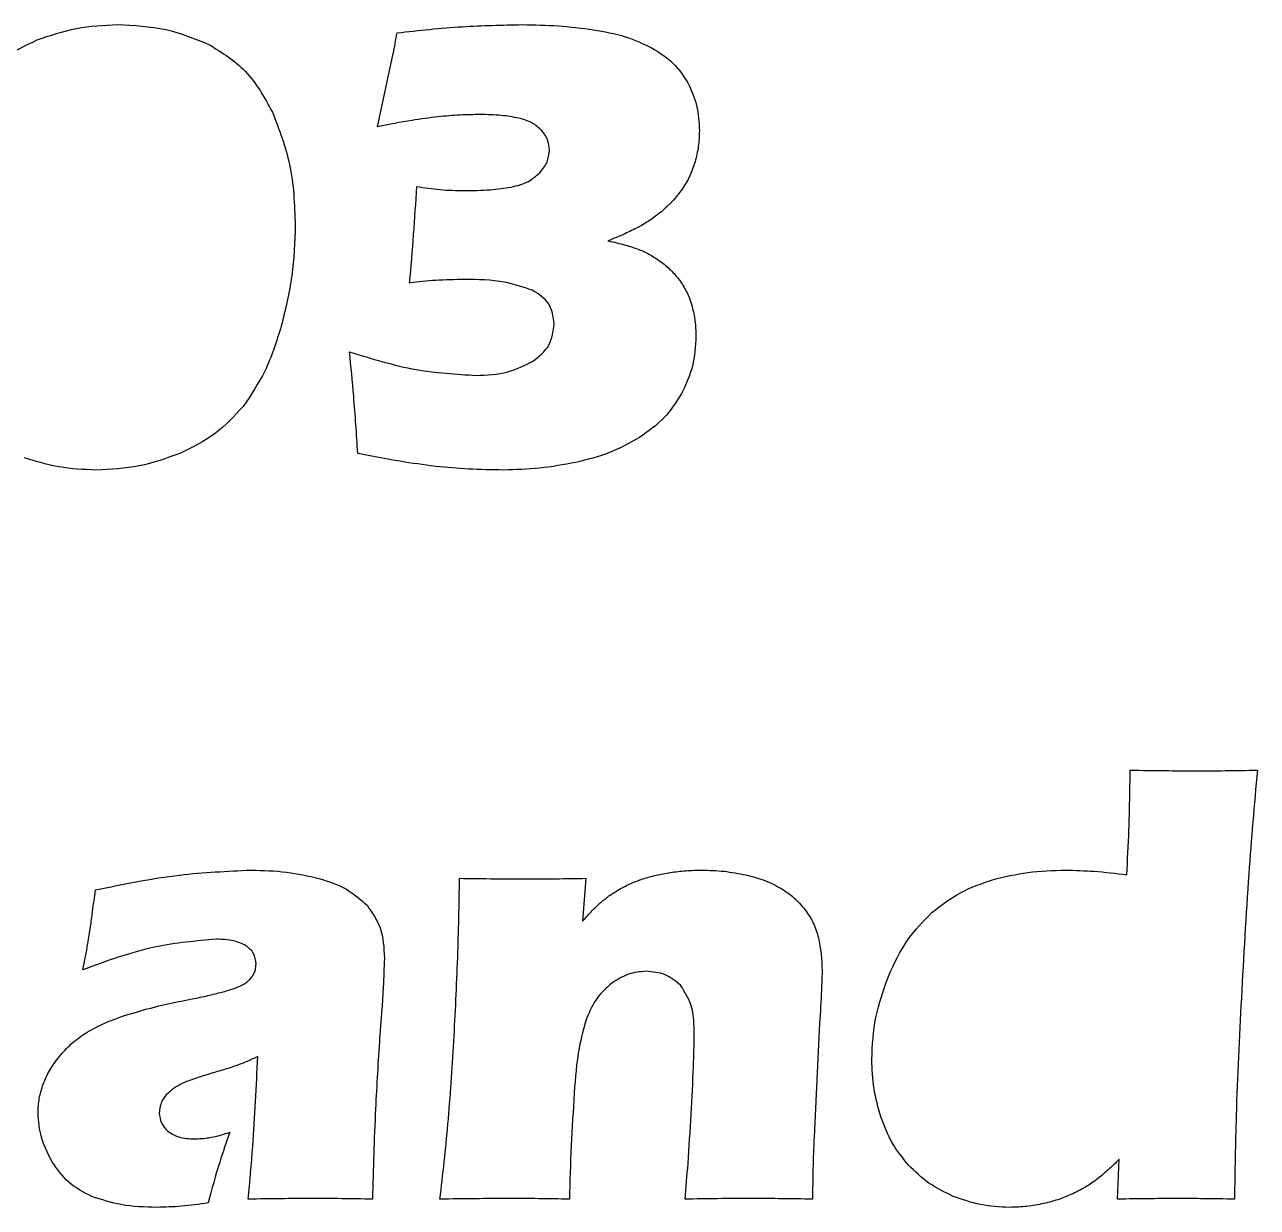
# Model space of a CAD drawing. Header units: millimetres. Extents: x -117 to 117, y -133 to 133.
# Drawn here: x 11.65 to 20.27, y 104.14 to 112.41 of the extents above; entities that cross this region are included whole.
import ezdxf

# ---------------------------------------------------------------- set-up
doc = ezdxf.new("R2010")
doc.units = ezdxf.units.MM
doc.layers.get('0').update_dxf_attribs({"linetype": 'CONTINUOUS'})

msp = doc.modelspace()

# ---------------------------------------------------------------- linework, layer by layer
for p, q in [((14.1152, 111.6914), (14.2251, 112.203)), ((15.5713, 106.4364), (15.5494, 106.1375)), ((17.2062, 105.4232), (17.1684, 104.6276)), ((19.29, 104.1925), (19.3025, 104.4716))]:
    msp.add_line(p, q)
for points, knots in [([(11.735, 112.299), (11.8254, 112.3301), (12.0078, 112.3929), (12.2005, 112.4014), (12.2977, 112.4056)], [0, 0, 0, 0, 0.02850677, 0.05753047, 0.05753047, 0.05753047, 0.05753047]), ([(12.2977, 112.4056), (12.4113, 112.4006), (12.6321, 112.3907), (12.8368, 112.3076), (12.9361, 112.2672)], [0, 0, 0, 0, 0.03383129, 0.06575965, 0.06575965, 0.06575965, 0.06575965]), ([(14.2251, 112.203), (14.2296, 112.2265), (14.2388, 112.2749), (14.2472, 112.3235), (14.2515, 112.3485)], [0, 0, 0, 0, 0.00717751, 0.01479083, 0.01479083, 0.01479083, 0.01479083]), ([(14.2515, 112.3485), (14.4037, 112.3652), (14.6945, 112.397), (14.9869, 112.4028), (15.1262, 112.4056)], [0, 0, 0, 0, 0.04591436, 0.08769732, 0.08769732, 0.08769732, 0.08769732]), ([(15.1262, 112.4056), (15.2111, 112.4043), (15.3781, 112.4016), (15.5437, 112.3807), (15.6251, 112.3705)], [0, 0, 0, 0, 0.02545492, 0.05004706, 0.05004706, 0.05004706, 0.05004706]), ([(15.6251, 112.3705), (15.7003, 112.3573), (15.8426, 112.3323), (15.9733, 112.2709), (16.035, 112.2419)], [0, 0, 0, 0, 0.02277438, 0.04312809, 0.04312809, 0.04312809, 0.04312809]), ([(11.2933, 111.9705), (11.3558, 112.0397), (11.4811, 112.1786), (11.6502, 112.2588), (11.735, 112.299)], [0, 0, 0, 0, 0.02768475, 0.05553982, 0.05553982, 0.05553982, 0.05553982]), ([(12.9361, 112.2672), (13.0268, 112.2106), (13.2164, 112.0923), (13.324, 111.896), (13.3801, 111.7936)], [0, 0, 0, 0, 0.03152247, 0.06589403, 0.06589403, 0.06589403, 0.06589403]), ([(16.035, 112.2419), (16.0875, 112.2094), (16.1889, 112.1466), (16.2541, 112.047), (16.2856, 111.999)], [0, 0, 0, 0, 0.01827116, 0.0352715, 0.0352715, 0.0352715, 0.0352715]), ([(16.2856, 111.999), (16.309, 111.9469), (16.357, 111.84), (16.3628, 111.7228), (16.3658, 111.6628)], [0, 0, 0, 0, 0.01698063, 0.0348408, 0.0348408, 0.0348408, 0.0348408]), ([(13.3801, 111.7936), (13.4265, 111.6732), (13.5246, 111.4192), (13.5343, 111.1468), (13.5394, 111.0034)], [0, 0, 0, 0, 0.03841716, 0.08110344, 0.08110344, 0.08110344, 0.08110344]), ([(14.5394, 111.7617), (14.478, 111.7539), (14.3357, 111.7359), (14.1951, 111.7075), (14.1152, 111.6914)], [0, 0, 0, 0, 0.01857864, 0.04300929, 0.04300929, 0.04300929, 0.04300929]), ([(14.8339, 111.7771), (14.7863, 111.7764), (14.6879, 111.7749), (14.5899, 111.7662), (14.5394, 111.7617)], [0, 0, 0, 0, 0.01429122, 0.02949943, 0.02949943, 0.02949943, 0.02949943]), ([(15.1021, 111.7519), (15.0619, 111.7592), (14.9733, 111.7754), (14.8832, 111.7765), (14.8339, 111.7771)], [0, 0, 0, 0, 0.01223483, 0.02697348, 0.02697348, 0.02697348, 0.02697348]), ([(15.2636, 111.6654), (15.2421, 111.6846), (15.1954, 111.7264), (15.1348, 111.743), (15.1021, 111.7519)], [0, 0, 0, 0, 0.00852122, 0.01854542, 0.01854542, 0.01854542, 0.01854542]), ([(15.3174, 111.5276), (15.3151, 111.5526), (15.3102, 111.6036), (15.2793, 111.6446), (15.2636, 111.6654)], [0, 0, 0, 0, 0.00740159, 0.01506363, 0.01506363, 0.01506363, 0.01506363]), ([(16.3658, 111.6628), (16.3646, 111.626), (16.3623, 111.5531), (16.3448, 111.4824), (16.3361, 111.4474)], [0, 0, 0, 0, 0.01101403, 0.02179556, 0.02179556, 0.02179556, 0.02179556]), ([(15.2493, 111.3689), (15.2692, 111.3931), (15.3072, 111.4396), (15.3141, 111.4991), (15.3174, 111.5276)], [0, 0, 0, 0, 0.00918578, 0.01759581, 0.01759581, 0.01759581, 0.01759581]), ([(16.3361, 111.4474), (16.3249, 111.4135), (16.3024, 111.3457), (16.2641, 111.2853), (16.2449, 111.2551)], [0, 0, 0, 0, 0.01065892, 0.02135569, 0.02135569, 0.02135569, 0.02135569]), ([(15.0504, 111.2704), (15.0903, 111.2797), (15.1646, 111.2971), (15.2225, 111.3462), (15.2493, 111.3689)], [0, 0, 0, 0, 0.01209773, 0.02247853, 0.02247853, 0.02247853, 0.02247853]), ([(14.3394, 110.599), (14.3492, 110.7124), (14.3686, 110.9371), (14.3829, 111.1622), (14.39, 111.2738)], [0, 0, 0, 0, 0.03412622, 0.06766348, 0.06766348, 0.06766348, 0.06766348]), ([(14.39, 111.2738), (14.4439, 111.2654), (14.5539, 111.2484), (14.6651, 111.2463), (14.7218, 111.2452)], [0, 0, 0, 0, 0.01634968, 0.03334296, 0.03334296, 0.03334296, 0.03334296]), ([(14.7218, 111.2452), (14.7823, 111.2458), (14.8924, 111.2468), (15.0013, 111.2631), (15.0504, 111.2704)], [0, 0, 0, 0, 0.01811501, 0.03298818, 0.03298818, 0.03298818, 0.03298818]), ([(16.2449, 111.2551), (16.2235, 111.2263), (16.1807, 111.1688), (16.1268, 111.1215), (16.0999, 111.0979)], [0, 0, 0, 0, 0.01073056, 0.02143925, 0.02143925, 0.02143925, 0.02143925]), ([(16.0999, 111.0979), (16.0729, 111.0767), (16.0213, 111.0361), (15.9644, 111.0036), (15.9372, 110.9881)], [0, 0, 0, 0, 0.01028565, 0.01965201, 0.01965201, 0.01965201, 0.01965201]), ([(13.5394, 111.0034), (13.5353, 110.8848), (13.5269, 110.6462), (13.4701, 110.4144), (13.4416, 110.2979)], [0, 0, 0, 0, 0.03552382, 0.07139178, 0.07139178, 0.07139178, 0.07139178]), ([(15.9372, 110.9881), (15.9066, 110.9729), (15.8375, 110.9386), (15.766, 110.9097), (15.7262, 110.8936)], [0, 0, 0, 0, 0.01024752, 0.02312621, 0.02312621, 0.02312621, 0.02312621]), ([(15.7262, 110.8936), (15.7676, 110.8848), (15.841, 110.8692), (15.9118, 110.8448), (15.9427, 110.8342)], [0, 0, 0, 0, 0.01267438, 0.02246551, 0.02246551, 0.02246551, 0.02246551]), ([(15.9427, 110.8342), (15.9693, 110.8225), (16.0246, 110.7979), (16.0741, 110.7632), (16.0999, 110.7452)], [0, 0, 0, 0, 0.00868774, 0.01809787, 0.01809787, 0.01809787, 0.01809787]), ([(16.0999, 110.7452), (16.1252, 110.7251), (16.1754, 110.6851), (16.2145, 110.6342), (16.2339, 110.6089)], [0, 0, 0, 0, 0.00966089, 0.01917913, 0.01917913, 0.01917913, 0.01917913]), ([(14.7218, 110.6232), (14.6551, 110.6224), (14.5272, 110.6208), (14.4002, 110.6061), (14.3394, 110.599)], [0, 0, 0, 0, 0.02000911, 0.03834041, 0.03834041, 0.03834041, 0.03834041]), ([(15.1977, 110.5485), (15.1331, 110.5702), (14.9791, 110.6218), (14.8163, 110.6227), (14.7218, 110.6232)], [0, 0, 0, 0, 0.02032125, 0.04843286, 0.04843286, 0.04843286, 0.04843286]), ([(16.2339, 110.6089), (16.2511, 110.582), (16.2859, 110.5273), (16.3054, 110.4655), (16.3152, 110.4342)], [0, 0, 0, 0, 0.0095515, 0.01934613, 0.01934613, 0.01934613, 0.01934613]), ([(15.3504, 110.3133), (15.3436, 110.3635), (15.3297, 110.4656), (15.2422, 110.5205), (15.1977, 110.5485)], [0, 0, 0, 0, 0.01441613, 0.02937225, 0.02937225, 0.02937225, 0.02937225]), ([(16.3152, 110.4342), (16.3229, 110.401), (16.3387, 110.3331), (16.3406, 110.2633), (16.3416, 110.2276)], [0, 0, 0, 0, 0.01019372, 0.02087341, 0.02087341, 0.02087341, 0.02087341]), ([(13.4416, 110.2979), (13.4085, 110.1903), (13.3469, 109.9901), (13.2298, 109.8166), (13.1757, 109.7364)], [0, 0, 0, 0, 0.03355729, 0.06243484, 0.06243484, 0.06243484, 0.06243484]), ([(15.1999, 110.0507), (15.2438, 110.0854), (15.3294, 110.1529), (15.3435, 110.2608), (15.3504, 110.3133)], [0, 0, 0, 0, 0.01608537, 0.03136389, 0.03136389, 0.03136389, 0.03136389]), ([(16.3416, 110.2276), (16.3376, 110.1568), (16.3297, 110.0163), (16.2708, 109.8887), (16.2416, 109.8254)], [0, 0, 0, 0, 0.02108286, 0.04177547, 0.04177547, 0.04177547, 0.04177547]), ([(13.9768, 109.4078), (13.968, 109.5414), (13.9525, 109.7783), (13.9296, 110.0147), (13.9196, 110.1177)], [0, 0, 0, 0, 0.04015672, 0.07122245, 0.07122245, 0.07122245, 0.07122245]), ([(13.9196, 110.1177), (14.0739, 110.0697), (14.3628, 109.9798), (14.6647, 109.9614), (14.8054, 109.9529)], [0, 0, 0, 0, 0.0482584, 0.09038397, 0.09038397, 0.09038397, 0.09038397]), ([(14.8054, 109.9529), (14.8803, 109.9555), (15.0191, 109.9603), (15.1429, 110.0222), (15.1999, 110.0507)], [0, 0, 0, 0, 0.022195, 0.04106895, 0.04106895, 0.04106895, 0.04106895]), ([(16.2416, 109.8254), (16.2036, 109.766), (16.1258, 109.6444), (16.0076, 109.5613), (15.9471, 109.5188)], [0, 0, 0, 0, 0.02093542, 0.04287711, 0.04287711, 0.04287711, 0.04287711]), ([(13.1757, 109.7364), (13.1141, 109.6692), (12.9876, 109.5314), (12.8192, 109.4497), (12.7328, 109.4078)], [0, 0, 0, 0, 0.02708408, 0.05558827, 0.05558827, 0.05558827, 0.05558827]), ([(15.9471, 109.5188), (15.8787, 109.4808), (15.7379, 109.4025), (15.5815, 109.364), (15.501, 109.3441)], [0, 0, 0, 0, 0.02335601, 0.04810423, 0.04810423, 0.04810423, 0.04810423]), ([(12.7328, 109.4078), (12.6391, 109.3739), (12.4495, 109.3051), (12.2479, 109.296), (12.146, 109.2914)], [0, 0, 0, 0, 0.02971967, 0.06013379, 0.06013379, 0.06013379, 0.06013379]), ([(14.5207, 109.3166), (14.4377, 109.3276), (14.2554, 109.3517), (14.075, 109.388), (13.9768, 109.4078)], [0, 0, 0, 0, 0.02511361, 0.05516893, 0.05516893, 0.05516893, 0.05516893]), ([(12.146, 109.2914), (12.0595, 109.2947), (11.8893, 109.3012), (11.7269, 109.3521), (11.6471, 109.3771)], [0, 0, 0, 0, 0.02585865, 0.05082096, 0.05082096, 0.05082096, 0.05082096]), ([(14.9944, 109.2914), (14.9134, 109.2923), (14.7552, 109.2942), (14.5977, 109.3093), (14.5207, 109.3166)], [0, 0, 0, 0, 0.02426636, 0.04744866, 0.04744866, 0.04744866, 0.04744866]), ([(15.501, 109.3441), (15.417, 109.3287), (15.2495, 109.298), (15.0793, 109.2936), (14.9944, 109.2914)], [0, 0, 0, 0, 0.02555516, 0.05100191, 0.05100191, 0.05100191, 0.05100191]), ([(19.355, 106.4606), (19.3604, 106.5651), (19.3731, 106.8089), (19.3768, 107.053), (19.3789, 107.1925)], [0, 0, 0, 0, 0.03140775, 0.07323114, 0.07323114, 0.07323114, 0.07323114]), ([(19.3789, 107.1925), (19.4606, 107.1912), (19.6077, 107.1889), (19.7548, 107.1883), (19.8201, 107.1881)], [0, 0, 0, 0, 0.02453453, 0.04412999, 0.04412999, 0.04412999, 0.04412999]), ([(19.8201, 107.1881), (19.8944, 107.1882), (20.0437, 107.1886), (20.193, 107.1912), (20.268, 107.1925)], [0, 0, 0, 0, 0.0222843, 0.04479009, 0.04479009, 0.04479009, 0.04479009]), ([(20.268, 107.1925), (20.2468, 106.951), (20.2004, 106.4205), (20.1718, 105.8887), (20.1562, 105.599)], [0, 0, 0, 0, 0.0727185, 0.1597427, 0.1597427, 0.1597427, 0.1597427]), ([(12.1427, 106.3551), (12.3382, 106.3954), (12.6974, 106.4694), (13.0637, 106.486), (13.2307, 106.4936)], [0, 0, 0, 0, 0.0597576, 0.1098304, 0.1098304, 0.1098304, 0.1098304]), ([(13.2307, 106.4936), (13.3139, 106.4915), (13.4741, 106.4876), (13.6304, 106.4523), (13.7055, 106.4353)], [0, 0, 0, 0, 0.02488156, 0.04794121, 0.04794121, 0.04794121, 0.04794121]), ([(15.9713, 106.432), (16.0019, 106.4411), (16.0651, 106.46), (16.1301, 106.4712), (16.1636, 106.4771)], [0, 0, 0, 0, 0.00955011, 0.01976501, 0.01976501, 0.01976501, 0.01976501]), ([(16.1636, 106.4771), (16.1992, 106.4819), (16.2718, 106.4917), (16.345, 106.4929), (16.3823, 106.4936)], [0, 0, 0, 0, 0.01075814, 0.02194709, 0.02194709, 0.02194709, 0.02194709]), ([(16.3823, 106.4936), (16.4346, 106.4922), (16.5385, 106.4894), (16.6404, 106.4694), (16.6911, 106.4595)], [0, 0, 0, 0, 0.01565438, 0.03111338, 0.03111338, 0.03111338, 0.03111338]), ([(18.4169, 106.4265), (18.4986, 106.4461), (18.6667, 106.4863), (18.8394, 106.4911), (18.9283, 106.4936)], [0, 0, 0, 0, 0.02511317, 0.05169632, 0.05169632, 0.05169632, 0.05169632]), ([(18.9283, 106.4936), (18.9944, 106.4918), (19.1371, 106.4881), (19.2788, 106.4702), (19.355, 106.4606)], [0, 0, 0, 0, 0.01981161, 0.04281874, 0.04281874, 0.04281874, 0.04281874]), ([(13.7055, 106.4353), (13.772, 106.4144), (13.8973, 106.3749), (13.9957, 106.2881), (14.0419, 106.2474)], [0, 0, 0, 0, 0.02063432, 0.0389079, 0.0389079, 0.0389079, 0.0389079]), ([(14.6485, 105.2947), (14.6586, 105.4903), (14.6782, 105.8707), (14.6854, 106.2515), (14.6888, 106.4364)], [0, 0, 0, 0, 0.0587707, 0.1142539, 0.1142539, 0.1142539, 0.1142539]), ([(14.6888, 106.4364), (14.7708, 106.4351), (14.9226, 106.4328), (15.0745, 106.4323), (15.1444, 106.432)], [0, 0, 0, 0, 0.02459413, 0.04555475, 0.04555475, 0.04555475, 0.04555475]), ([(15.1444, 106.432), (15.217, 106.4322), (15.3593, 106.4325), (15.5016, 106.4351), (15.5713, 106.4364)], [0, 0, 0, 0, 0.02178601, 0.04269554, 0.04269554, 0.04269554, 0.04269554]), ([(15.8054, 106.3584), (15.8319, 106.3728), (15.8853, 106.4017), (15.9425, 106.4219), (15.9713, 106.432)], [0, 0, 0, 0, 0.00903007, 0.01817726, 0.01817726, 0.01817726, 0.01817726]), ([(16.6911, 106.4595), (16.7379, 106.4477), (16.8258, 106.4256), (16.9055, 106.3828), (16.9427, 106.3628)], [0, 0, 0, 0, 0.01441826, 0.02704859, 0.02704859, 0.02704859, 0.02704859]), ([(17.9925, 106.1969), (18.0571, 106.247), (18.1858, 106.3471), (18.3401, 106.4001), (18.4169, 106.4265)], [0, 0, 0, 0, 0.02435261, 0.04855796, 0.04855796, 0.04855796, 0.04855796]), ([(12.1076, 106.0969), (12.1123, 106.1321), (12.1239, 106.2182), (12.1357, 106.3043), (12.1427, 106.3551)], [0, 0, 0, 0, 0.01067307, 0.02606255, 0.02606255, 0.02606255, 0.02606255]), ([(15.6747, 106.2661), (15.694, 106.2821), (15.7352, 106.3163), (15.7811, 106.3438), (15.8054, 106.3584)], [0, 0, 0, 0, 0.00753029, 0.01602751, 0.01602751, 0.01602751, 0.01602751]), ([(16.9427, 106.3628), (16.975, 106.3407), (17.039, 106.297), (17.0877, 106.2367), (17.1119, 106.2067)], [0, 0, 0, 0, 0.01164828, 0.02312871, 0.02312871, 0.02312871, 0.02312871]), ([(14.0419, 106.2474), (14.0771, 106.1965), (14.154, 106.0853), (14.1597, 105.9496), (14.1628, 105.876)], [0, 0, 0, 0, 0.01819036, 0.0397766, 0.0397766, 0.0397766, 0.0397766]), ([(15.5494, 106.1375), (15.5716, 106.1621), (15.6116, 106.2066), (15.6552, 106.2477), (15.6747, 106.2661)], [0, 0, 0, 0, 0.00993382, 0.01795762, 0.01795762, 0.01795762, 0.01795762]), ([(17.1119, 106.2067), (17.1327, 106.1753), (17.1736, 106.1131), (17.1927, 106.0411), (17.2021, 106.0056)], [0, 0, 0, 0, 0.01122869, 0.02216681, 0.02216681, 0.02216681, 0.02216681]), ([(17.6879, 105.7507), (17.7278, 105.8385), (17.8036, 106.005), (17.9318, 106.1353), (17.9925, 106.1969)], [0, 0, 0, 0, 0.02867636, 0.05439687, 0.05439687, 0.05439687, 0.05439687]), ([(12.0548, 105.7969), (12.0666, 105.858), (12.0859, 105.9578), (12.1015, 106.0581), (12.1076, 106.0969)], [0, 0, 0, 0, 0.01869212, 0.03046222, 0.03046222, 0.03046222, 0.03046222]), ([(12.9884, 106.01), (12.8465, 105.9977), (12.5259, 105.9699), (12.2234, 105.8588), (12.0548, 105.7969)], [0, 0, 0, 0, 0.04256796, 0.09613855, 0.09613855, 0.09613855, 0.09613855]), ([(13.1949, 105.965), (13.1664, 105.9781), (13.1011, 106.0081), (13.0291, 106.0093), (12.9884, 106.01)], [0, 0, 0, 0, 0.00931178, 0.02133707, 0.02133707, 0.02133707, 0.02133707]), ([(13.2652, 105.8364), (13.2623, 105.8626), (13.2564, 105.9151), (13.2154, 105.9484), (13.1949, 105.965)], [0, 0, 0, 0, 0.00759622, 0.01519107, 0.01519107, 0.01519107, 0.01519107]), ([(17.2021, 106.0056), (17.2085, 105.9693), (17.2214, 105.8959), (17.2232, 105.8213), (17.224, 105.7837)], [0, 0, 0, 0, 0.01105762, 0.02233473, 0.02233473, 0.02233473, 0.02233473]), ([(14.1628, 105.876), (14.1604, 105.8093), (14.1537, 105.6244), (14.1392, 105.44), (14.1299, 105.3221)], [0, 0, 0, 0, 0.02001687, 0.05548736, 0.05548736, 0.05548736, 0.05548736]), ([(13.2542, 105.7782), (13.2574, 105.7875), (13.2639, 105.8064), (13.2648, 105.8263), (13.2652, 105.8364)], [0, 0, 0, 0, 0.002947331, 0.005954378, 0.005954378, 0.005954378, 0.005954378]), ([(15.9934, 105.7859), (15.951, 105.782), (15.8639, 105.7742), (15.7903, 105.7267), (15.7525, 105.7023)], [0, 0, 0, 0, 0.01257752, 0.02583707, 0.02583707, 0.02583707, 0.02583707]), ([(16.2343, 105.6881), (16.2, 105.7166), (16.1301, 105.7746), (16.0395, 105.7821), (15.9934, 105.7859)], [0, 0, 0, 0, 0.01306167, 0.02656714, 0.02656714, 0.02656714, 0.02656714]), ([(17.224, 105.7837), (17.2228, 105.7397), (17.2192, 105.6194), (17.2113, 105.4994), (17.2062, 105.4232)], [0, 0, 0, 0, 0.01319431, 0.03609041, 0.03609041, 0.03609041, 0.03609041]), ([(13.1521, 105.6815), (13.1647, 105.6877), (13.1886, 105.6995), (13.2086, 105.7171), (13.218, 105.7254)], [0, 0, 0, 0, 0.004204004, 0.007952816, 0.007952816, 0.007952816, 0.007952816]), ([(13.218, 105.7254), (13.2257, 105.7337), (13.2404, 105.7495), (13.2498, 105.7689), (13.2542, 105.7782)], [0, 0, 0, 0, 0.003372242, 0.006432963, 0.006432963, 0.006432963, 0.006432963]), ([(15.7525, 105.7023), (15.7165, 105.6701), (15.6404, 105.6021), (15.5993, 105.5086), (15.5776, 105.4595)], [0, 0, 0, 0, 0.01434352, 0.03023774, 0.03023774, 0.03023774, 0.03023774]), ([(17.5713, 105.1705), (17.5763, 105.2692), (17.5864, 105.4684), (17.6539, 105.6561), (17.6879, 105.7507)], [0, 0, 0, 0, 0.02948508, 0.05946914, 0.05946914, 0.05946914, 0.05946914]), ([(12.806, 105.5903), (12.8426, 105.5975), (12.913, 105.6115), (12.9825, 105.6291), (13.0159, 105.6375)], [0, 0, 0, 0, 0.01119338, 0.02151135, 0.02151135, 0.02151135, 0.02151135]), ([(13.0159, 105.6375), (13.0434, 105.6448), (13.0896, 105.657), (13.134, 105.6744), (13.1521, 105.6815)], [0, 0, 0, 0, 0.0085177, 0.01432271, 0.01432271, 0.01432271, 0.01432271]), ([(16.33, 105.3419), (16.3294, 105.4144), (16.3282, 105.5393), (16.2621, 105.6441), (16.2343, 105.6881)], [0, 0, 0, 0, 0.02120685, 0.03653549, 0.03653549, 0.03653549, 0.03653549]), ([(12.3524, 105.4782), (12.4198, 105.4984), (12.5691, 105.5432), (12.7221, 105.5736), (12.806, 105.5903)], [0, 0, 0, 0, 0.02109829, 0.04675461, 0.04675461, 0.04675461, 0.04675461]), ([(20.1562, 105.599), (20.1422, 105.3251), (20.1184, 104.8565), (20.111, 104.3874), (20.1079, 104.1925)], [0, 0, 0, 0, 0.0822774, 0.1407514, 0.1407514, 0.1407514, 0.1407514]), ([(12.0701, 105.3518), (12.1103, 105.3747), (12.2002, 105.4258), (12.2982, 105.4595), (12.3524, 105.4782)], [0, 0, 0, 0, 0.01384752, 0.03098993, 0.03098993, 0.03098993, 0.03098993]), ([(15.5776, 105.4595), (15.5582, 105.3896), (15.5104, 105.2182), (15.498, 105.0405), (15.4907, 104.9353)], [0, 0, 0, 0, 0.0217167, 0.05325119, 0.05325119, 0.05325119, 0.05325119]), ([(11.8899, 105.1903), (11.9167, 105.2206), (11.9704, 105.2816), (12.0368, 105.3283), (12.0701, 105.3518)], [0, 0, 0, 0, 0.01210371, 0.02427147, 0.02427147, 0.02427147, 0.02427147]), ([(14.1299, 105.3221), (14.1193, 105.1562), (14.0953, 104.78), (14.0852, 104.4031), (14.0795, 104.1925)], [0, 0, 0, 0, 0.0498648, 0.1130879, 0.1130879, 0.1130879, 0.1130879]), ([(14.5515, 104.1925), (14.5716, 104.3673), (14.6137, 104.7339), (14.6366, 105.1021), (14.6485, 105.2947)], [0, 0, 0, 0, 0.0527963, 0.1106626, 0.1106626, 0.1106626, 0.1106626]), ([(16.3079, 104.787), (16.3143, 104.8989), (16.3248, 105.0838), (16.3286, 105.2689), (16.33, 105.3419)], [0, 0, 0, 0, 0.03363997, 0.05554255, 0.05554255, 0.05554255, 0.05554255]), ([(11.7768, 104.9969), (11.791, 105.0302), (11.8205, 105.0994), (11.8662, 105.1592), (11.8899, 105.1903)], [0, 0, 0, 0, 0.01082528, 0.02248416, 0.02248416, 0.02248416, 0.02248416]), ([(13.2773, 105.1903), (13.2527, 105.1786), (13.2098, 105.1583), (13.1657, 105.1406), (13.1469, 105.1331)], [0, 0, 0, 0, 0.00817119, 0.01424564, 0.01424564, 0.01424564, 0.01424564]), ([(13.2109, 104.1925), (13.2221, 104.3158), (13.2523, 104.6479), (13.2677, 104.981), (13.2773, 105.1903)], [0, 0, 0, 0, 0.0371678, 0.1000118, 0.1000118, 0.1000118, 0.1000118]), ([(13.1469, 105.1331), (13.1253, 105.1257), (13.0705, 105.1068), (13.015, 105.0903), (12.9813, 105.0804)], [0, 0, 0, 0, 0.00685768, 0.01737572, 0.01737572, 0.01737572, 0.01737572]), ([(17.635, 104.7672), (17.6164, 104.8328), (17.5791, 104.9647), (17.5739, 105.1016), (17.5713, 105.1705)], [0, 0, 0, 0, 0.02037602, 0.04095973, 0.04095973, 0.04095973, 0.04095973]), ([(12.7961, 105.021), (12.7748, 105.0127), (12.7338, 104.9965), (12.6974, 104.9715), (12.6799, 104.9595)], [0, 0, 0, 0, 0.0068262, 0.01318688, 0.01318688, 0.01318688, 0.01318688]), ([(12.9813, 105.0804), (12.9461, 105.0698), (12.8839, 105.0513), (12.8226, 105.0302), (12.7961, 105.021)], [0, 0, 0, 0, 0.01103822, 0.01945597, 0.01945597, 0.01945597, 0.01945597]), ([(11.7405, 104.7947), (11.7421, 104.829), (11.7452, 104.898), (11.7662, 104.9638), (11.7768, 104.9969)], [0, 0, 0, 0, 0.01025989, 0.02062292, 0.02062292, 0.02062292, 0.02062292]), ([(12.6799, 104.9595), (12.665, 104.9476), (12.6375, 104.9256), (12.6184, 104.8961), (12.6097, 104.8826)], [0, 0, 0, 0, 0.00567361, 0.01047278, 0.01047278, 0.01047278, 0.01047278]), ([(15.4907, 104.9353), (15.4829, 104.8126), (15.4672, 104.5652), (15.4601, 104.3174), (15.4565, 104.1925)], [0, 0, 0, 0, 0.03687422, 0.07436921, 0.07436921, 0.07436921, 0.07436921]), ([(12.6097, 104.8826), (12.6036, 104.8689), (12.5912, 104.8409), (12.5897, 104.8103), (12.5889, 104.7947)], [0, 0, 0, 0, 0.004458405, 0.00910311, 0.00910311, 0.00910311, 0.00910311]), ([(11.8383, 104.4562), (11.8098, 104.5114), (11.7549, 104.6179), (11.7452, 104.7373), (11.7405, 104.7947)], [0, 0, 0, 0, 0.01844438, 0.0355432, 0.0355432, 0.0355432, 0.0355432]), ([(12.5889, 104.7947), (12.5915, 104.7705), (12.5969, 104.7214), (12.6309, 104.6855), (12.6482, 104.6672)], [0, 0, 0, 0, 0.00708023, 0.01441061, 0.01441061, 0.01441061, 0.01441061]), ([(16.2658, 104.1925), (16.273, 104.2753), (16.2901, 104.4732), (16.3014, 104.6716), (16.3079, 104.787)], [0, 0, 0, 0, 0.02494699, 0.0596023, 0.0596023, 0.0596023, 0.0596023]), ([(17.8283, 104.4309), (17.7877, 104.4809), (17.7051, 104.5825), (17.6586, 104.7049), (17.635, 104.7672)], [0, 0, 0, 0, 0.01918582, 0.03901196, 0.03901196, 0.03901196, 0.03901196]), ([(12.6482, 104.6672), (12.6732, 104.6519), (12.7308, 104.6166), (12.7988, 104.6152), (12.8372, 104.6144)], [0, 0, 0, 0, 0.00864998, 0.01993582, 0.01993582, 0.01993582, 0.01993582]), ([(13.0812, 104.6606), (13.0573, 104.5914), (13.0009, 104.4283), (12.9556, 104.2619), (12.9295, 104.1661)], [0, 0, 0, 0, 0.02196218, 0.05173629, 0.05173629, 0.05173629, 0.05173629]), ([(12.9361, 104.6221), (12.9571, 104.6262), (13.0063, 104.6359), (13.0539, 104.6516), (13.0812, 104.6606)], [0, 0, 0, 0, 0.00640676, 0.01501924, 0.01501924, 0.01501924, 0.01501924]), ([(12.8372, 104.6144), (12.8532, 104.6148), (12.8863, 104.6156), (12.9191, 104.6199), (12.9361, 104.6221)], [0, 0, 0, 0, 0.004784158, 0.00992641, 0.00992641, 0.00992641, 0.00992641]), ([(17.1684, 104.6276), (17.1652, 104.5522), (17.1589, 104.4072), (17.1578, 104.2621), (17.1573, 104.1925)], [0, 0, 0, 0, 0.02265274, 0.04353374, 0.04353374, 0.04353374, 0.04353374]), ([(12.1174, 104.2111), (12.0605, 104.2403), (11.9468, 104.2984), (11.8744, 104.4037), (11.8383, 104.4562)], [0, 0, 0, 0, 0.01886196, 0.03766769, 0.03766769, 0.03766769, 0.03766769]), ([(18.1414, 104.2122), (18.0827, 104.2404), (17.9664, 104.2961), (17.8741, 104.3863), (17.8283, 104.4309)], [0, 0, 0, 0, 0.01938283, 0.03841815, 0.03841815, 0.03841815, 0.03841815]), ([(19.3025, 104.4716), (19.2761, 104.4461), (19.2278, 104.3994), (19.1764, 104.3561), (19.1531, 104.3364)], [0, 0, 0, 0, 0.01101696, 0.02015138, 0.02015138, 0.02015138, 0.02015138]), ([(19.1531, 104.3364), (19.1293, 104.3188), (19.0777, 104.2807), (19.0203, 104.2519), (18.9895, 104.2364)], [0, 0, 0, 0, 0.00887729, 0.0192126, 0.0192126, 0.0192126, 0.0192126]), ([(18.9895, 104.2364), (18.9552, 104.2211), (18.8856, 104.1901), (18.8117, 104.1713), (18.7742, 104.1617)], [0, 0, 0, 0, 0.01123019, 0.0228261, 0.0228261, 0.0228261, 0.0228261]), ([(12.5713, 104.1353), (12.4873, 104.1373), (12.3322, 104.1409), (12.1849, 104.1891), (12.1174, 104.2111)], [0, 0, 0, 0, 0.02504476, 0.0462341, 0.0462341, 0.0462341, 0.0462341]), ([(12.9295, 104.1661), (12.8683, 104.1571), (12.7495, 104.1397), (12.6294, 104.1367), (12.5713, 104.1353)], [0, 0, 0, 0, 0.01855049, 0.0359849, 0.0359849, 0.0359849, 0.0359849]), ([(13.6507, 104.1969), (13.5796, 104.1966), (13.4329, 104.1962), (13.2864, 104.1937), (13.2109, 104.1925)], [0, 0, 0, 0, 0.02133064, 0.0439828, 0.0439828, 0.0439828, 0.0439828]), ([(14.0795, 104.1925), (14.0078, 104.1937), (13.8649, 104.1963), (13.7219, 104.1967), (13.6507, 104.1969)], [0, 0, 0, 0, 0.02149644, 0.04288382, 0.04288382, 0.04288382, 0.04288382]), ([(15.0282, 104.1969), (14.9519, 104.1966), (14.793, 104.1962), (14.6341, 104.1937), (14.5515, 104.1925)], [0, 0, 0, 0, 0.02290132, 0.04767044, 0.04767044, 0.04767044, 0.04767044]), ([(15.4565, 104.1925), (15.3842, 104.1937), (15.2415, 104.1963), (15.0987, 104.1967), (15.0282, 104.1969)], [0, 0, 0, 0, 0.02169478, 0.04283564, 0.04283564, 0.04283564, 0.04283564]), ([(16.7423, 104.1969), (16.659, 104.1967), (16.5002, 104.1964), (16.3414, 104.1937), (16.2658, 104.1925)], [0, 0, 0, 0, 0.02497697, 0.04765012, 0.04765012, 0.04765012, 0.04765012]), ([(17.1573, 104.1925), (17.0857, 104.1937), (16.9474, 104.1962), (16.8091, 104.1966), (16.7423, 104.1969)], [0, 0, 0, 0, 0.0214664, 0.0415034, 0.0415034, 0.0415034, 0.0415034]), ([(18.5358, 104.1353), (18.4671, 104.1383), (18.3318, 104.1442), (18.2042, 104.1898), (18.1414, 104.2122)], [0, 0, 0, 0, 0.02049571, 0.04038247, 0.04038247, 0.04038247, 0.04038247]), ([(18.7742, 104.1617), (18.7352, 104.154), (18.6565, 104.1385), (18.5763, 104.1364), (18.5358, 104.1353)], [0, 0, 0, 0, 0.01189157, 0.02402117, 0.02402117, 0.02402117, 0.02402117]), ([(19.7165, 104.1969), (19.6517, 104.1966), (19.5095, 104.1961), (19.3673, 104.1937), (19.29, 104.1925)], [0, 0, 0, 0, 0.01945908, 0.04265669, 0.04265669, 0.04265669, 0.04265669]), ([(20.1079, 104.1925), (20.0361, 104.1937), (19.9056, 104.1961), (19.7752, 104.1966), (19.7165, 104.1969)], [0, 0, 0, 0, 0.02154984, 0.03914071, 0.03914071, 0.03914071, 0.03914071])]:
    msp.add_open_spline(points, degree=3, knots=knots)

doc.saveas('drawing.dxf')
